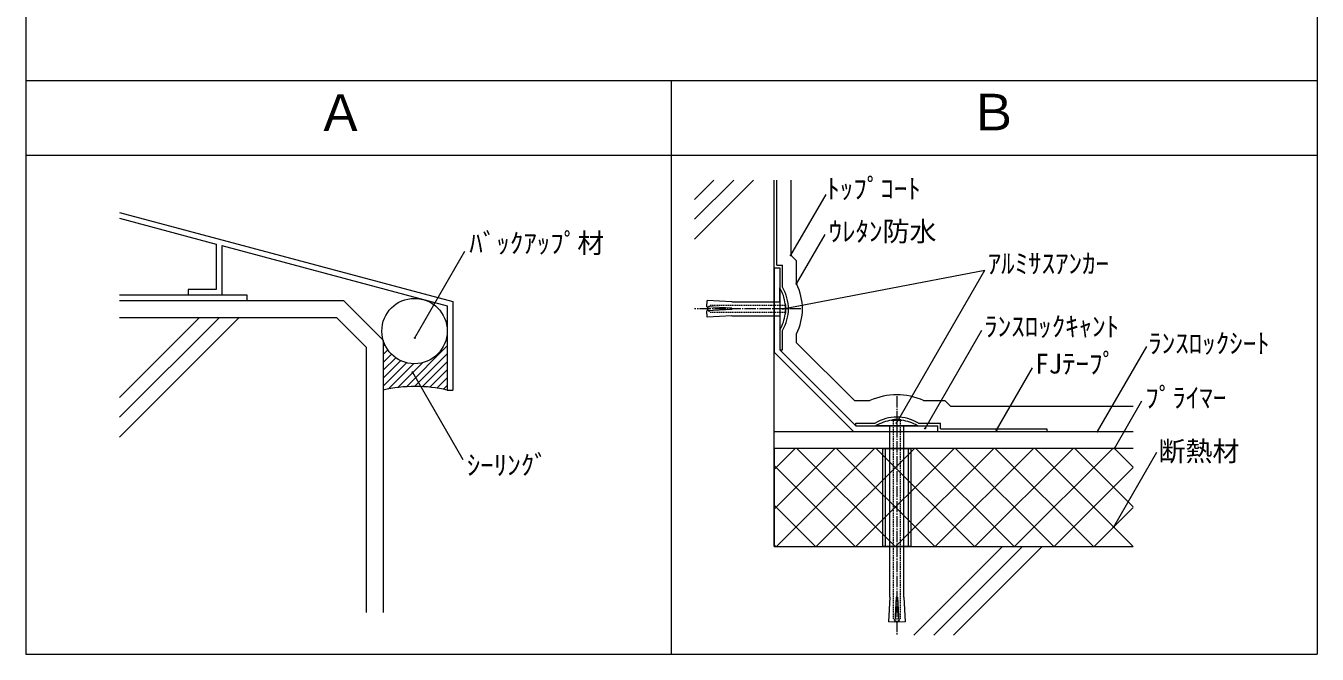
# Model space of a CAD drawing. Units: millimetres, scale not verified. Extents: x -517 to 518, y -673 to 792.
# Drawn here: x -517 to 518, y -673 to -170 of the extents above; entities that cross this region are included whole.
import ezdxf
from ezdxf.enums import TextEntityAlignment as Align

# ---------------------------------------------------------------- set-up
doc = ezdxf.new("R2010")
doc.units = ezdxf.units.MM
doc.header["$PDMODE"] = 32
doc.header["$PDSIZE"] = 0.8
doc.linetypes.add('CHAIN2', pattern=[12, 9, -1, 1, -1])
doc.linetypes.add('DASHED1', pattern=[1.8, 1.2, -0.6])
doc.layers.add('0-0', color=7, linetype='Continuous', lineweight=13)
doc.styles.add('ＭＳ ゴシック', font='')
doc.styles.get('ＭＳ ゴシック').set_extended_font_data('MS Gothic')

msp = doc.modelspace()

# ---------------------------------------------------------------- linework, layer by layer
at = {"layer": '0-0'}
for p, q in [((-516.864, 792.357), (-516.864, -673.469)), ((517.853, 792.357), (517.853, -673.469)), ((-516.864, -213.469), (517.853, -213.469)), ((0.494, -673.469), (0.494, -213.469)), ((-516.864, -273.469), (517.853, -273.469)), ((19.034, -340.656), (66.319, -293.371)), ((19.034, -324.746), (50.409, -293.371)), ((19.034, -308.836), (34.499, -293.371)), ((82.679, -587.199), (82.679, -293.371)), ((84.929, -361.56), (84.929, -293.371)), ((96.179, -353.685), (124.339, -304.91)), ((-441.858, -319.246), (-174.704, -390.829)), ((-441.858, -323.904), (-364.223, -344.707)), ((100.679, -376.57), (123.575, -336.913)), ((-364.223, -344.707), (-364.223, -380.976)), ((-359.723, -345.912), (-179.204, -394.282)), ((-359.723, -345.912), (-359.723, -385.476)), ((-205.151, -419.881), (-164.973, -350.292)), ((84.929, -361.56), (89.429, -361.56)), ((89.429, -379.191), (89.429, -361.56)), ((89.722, -396.595), (251.654, -365.526)), ((180.831, -488.194), (251.654, -365.526)), ((-441.858, -385.476), (-339.726, -385.476)), ((-386.723, -385.476), (-359.723, -385.476)), ((-339.726, -385.476), (-339.726, -389.976)), ((-174.704, -390.829), (-174.704, -461.782)), ((-441.858, -403.476), (-267.901, -403.476)), ((-441.858, -467.66), (-377.674, -403.476)), ((-441.858, -483.57), (-361.764, -403.476)), ((-441.858, -499.48), (-345.854, -403.476)), ((-267.901, -403.476), (-244.036, -427.341)), ((-179.204, -394.282), (-179.204, -461.782)), ((203.713, -492.407), (249.235, -413.559)), ((89.429, -429.446), (89.429, -414.064)), ((-244.036, -427.341), (-244.036, -640.177)), ((87.179, -429.446), (89.429, -429.446)), ((341.921, -494.949), (381.289, -426.761)), ((260.842, -493.913), (289.755, -443.833)), ((-206.973, -447.377), (-166.592, -517.319)), ((-179.204, -461.782), (-174.704, -461.782)), ((355.421, -508.449), (377.486, -470.232)), ((148.183, -488.199), (163.564, -488.199)), ((148.183, -490.449), (148.183, -488.199)), ((198.438, -488.199), (216.069, -488.199)), ((216.069, -492.699), (216.069, -488.199)), ((216.069, -492.699), (301.183, -492.699)), ((301.183, -492.699), (301.183, -494.949)), ((354.797, -571.465), (389.386, -511.554)), ((82.679, -587.199), (370.531, -587.199)), ((194.755, -658.142), (265.698, -587.199)), ((210.665, -658.142), (281.608, -587.199)), ((226.574, -658.142), (297.518, -587.199)), ((-516.864, -673.469), (517.853, -673.469))]:
    msp.add_line(p, q, dxfattribs=at)
at = {"layer": '0-0', "color": 4}
for p, q in [((96.179, -293.371), (96.179, -353.685)), ((100.679, -358.185), (96.179, -353.685)), ((100.679, -376.57), (100.679, -358.185)), ((-441.858, -389.976), (-262.309, -389.976)), ((-262.309, -389.976), (-230.536, -421.749)), ((-230.536, -421.749), (-230.536, -640.177)), ((100.679, -423.854), (100.679, -416.685)), ((100.679, -423.854), (147.025, -470.199)), ((147.025, -470.199), (159.497, -470.199)), ((202.505, -470.199), (219.444, -470.199)), ((219.444, -470.199), (223.944, -474.699)), ((223.944, -474.699), (370.531, -474.699))]:
    msp.add_line(p, q, dxfattribs=at)
at = {"layer": '0-0', "color": 134}
for p, q in [((82.679, -363.81), (87.179, -363.81)), ((82.679, -363.81), (82.679, -431.31)), ((87.179, -363.81), (87.179, -429.446)), ((82.679, -431.31), (146.319, -494.949)), ((87.179, -429.446), (148.183, -490.449)), ((146.319, -494.949), (213.819, -494.949)), ((148.183, -490.449), (213.819, -490.449)), ((213.819, -494.949), (213.819, -490.449))]:
    msp.add_line(p, q, dxfattribs=at)
at = {"layer": '0-0', "color": 1}
for p, q in [((87.179, -391.003), (87.179, -379.753)), ((28.764, -395.008), (29.029, -389.96)), ((48.929, -391.003), (29.029, -389.96)), ((48.929, -391.003), (87.179, -391.003)), ((91.679, -392.522), (91.679, -400.733)), ((28.679, -396.628), (30.222, -395.085)), ((28.679, -396.628), (30.222, -398.17)), ((48.929, -396.065), (28.764, -395.008)), ((48.929, -397.19), (28.764, -398.247)), ((29.029, -403.296), (28.764, -398.247)), ((48.929, -402.253), (29.029, -403.296)), ((48.929, -397.19), (48.929, -396.065)), ((48.929, -402.253), (87.179, -402.253)), ((87.179, -402.253), (87.179, -413.503)), ((176.895, -485.949), (185.107, -485.949)), ((197.876, -490.449), (164.126, -490.449)), ((175.376, -627.699), (175.376, -490.449)), ((175.376, -490.51), (175.376, -490.449)), ((186.626, -627.699), (186.626, -490.449)), ((169.751, -508.449), (192.251, -508.449)), ((169.751, -587.199), (169.751, -508.449)), ((172.001, -587.199), (172.001, -508.449)), ((190.001, -508.449), (190.001, -587.199)), ((192.251, -508.449), (192.251, -587.199)), ((192.251, -587.199), (169.751, -587.199)), ((175.376, -627.699), (174.333, -647.6)), ((180.438, -627.699), (179.382, -647.864)), ((181.563, -627.699), (180.438, -627.699)), ((181.563, -627.699), (182.62, -647.864)), ((186.626, -627.699), (187.669, -647.6)), ((179.382, -647.864), (174.333, -647.6)), ((181.001, -647.949), (179.458, -646.406)), ((181.001, -647.949), (182.544, -646.406)), ((187.669, -647.6), (182.62, -647.864))]:
    msp.add_line(p, q, dxfattribs=at)
at = {"layer": '0-0', "color": 1, "linetype": 'CHAIN2'}
for p, q in [((104.032, -396.628), (19.034, -396.628)), ((181.001, -466.7), (181.001, -658.142))]:
    msp.add_line(p, q, dxfattribs=at)
at = {"layer": '0-0', "color": 1, "linetype": 'DASHED1'}
for p, q in [((30.222, -395.085), (31.492, -393.815)), ((30.222, -398.17), (31.492, -399.44)), ((91.679, -393.815), (31.492, -393.815)), ((91.679, -399.44), (31.492, -399.44)), ((178.188, -485.949), (178.188, -645.137)), ((183.813, -485.949), (183.813, -645.137)), ((179.458, -646.406), (178.188, -645.137)), ((182.544, -646.406), (183.813, -645.137))]:
    msp.add_line(p, q, dxfattribs=at)
at = {"layer": '0-0', "color": 2}
for p, q in [((-179.999, -420.786), (-179.204, -419.991)), ((-230.536, -426.775), (-229.163, -425.402)), ((-230.536, -433.139), (-226.834, -429.437)), ((-230.536, -439.503), (-223.929, -432.896)), ((-211.887, -459.038), (-179.204, -426.355)), ((-205.31, -458.825), (-179.204, -432.719)), ((-230.536, -445.867), (-220.473, -435.804)), ((-230.536, -452.231), (-216.441, -438.135)), ((-230.536, -458.595), (-211.739, -439.798)), ((-226.474, -460.897), (-206.143, -440.566)), ((-218.898, -459.685), (-198.995, -439.782)), ((-199.09, -458.969), (-179.204, -439.083)), ((-193.178, -459.42), (-179.204, -445.447)), ((-187.539, -460.146), (-179.204, -451.811)), ((-182.152, -461.123), (-179.204, -458.175))]:
    msp.add_line(p, q, dxfattribs=at)
at = {"layer": '0-0', "color": 3}
msp.add_line((82.679, -494.949), (370.531, -494.949), dxfattribs=at)
at = {"layer": '0-0', "color": 6}
for p, q in [((370.531, -508.449), (82.679, -508.449)), ((82.679, -508.449), (82.679, -587.199)), ((82.679, -557.204), (131.434, -508.449)), ((82.679, -525.384), (99.614, -508.449)), ((84.504, -587.199), (163.254, -508.449)), ((100.862, -508.449), (179.612, -587.199)), ((116.324, -587.199), (195.074, -508.449)), ((132.682, -508.449), (211.432, -587.199)), ((148.144, -587.199), (226.894, -508.449)), ((164.502, -508.449), (243.252, -587.199)), ((179.963, -587.199), (258.713, -508.449)), ((196.322, -508.449), (275.072, -587.199)), ((211.783, -587.199), (290.533, -508.449)), ((228.141, -508.449), (306.891, -587.199)), ((243.603, -587.199), (322.353, -508.449)), ((259.961, -508.449), (338.711, -587.199)), ((275.423, -587.199), (354.173, -508.449)), ((291.781, -508.449), (370.531, -587.199)), ((323.601, -508.449), (370.531, -555.379)), ((355.421, -508.449), (370.531, -523.56)), ((82.679, -522.086), (147.792, -587.199)), ((307.243, -587.199), (370.531, -523.911)), ((82.679, -553.906), (115.973, -587.199)), ((339.062, -587.199), (370.531, -555.731)), ((82.679, -585.726), (84.153, -587.199)), ((82.679, -587.199), (370.531, -587.199))]:
    msp.add_line(p, q, dxfattribs=at)
at = {"layer": '0-0'}
msp.add_lwpolyline([(-364.223, -380.976), (-386.723, -380.976), (-386.723, -385.476)], dxfattribs=at)
msp.add_circle((-205.399, -414.382), 26.195, dxfattribs=at)
at = {"layer": '0-0', "color": 1}
for centre, major_axis, ratio, start_param, end_param in [((28.679, -396.628), (-63.272, 0), 0.7, 3.23442854, 3.53247602), ((28.679, -396.628), (-63.272, 0), 0.7, 2.75070929, 3.04875677), ((87.179, -379.753), (0, 16.696), 0.5, 3.71090584, 3.76576118), ((87.179, -413.503), (0, 16.696), 0.5, 5.65901678, 5.71387212), ((91.679, -396.628), (0, 4.5), 0.125, 3.88027527, 5.54450269), ((181.001, -548.949), (0, -63.272), 0.7, 3.23442854, 3.53247602), ((181.001, -485.949), (-4.5, 0), 0.125, 3.88027527, 5.54450269), ((164.126, -490.449), (-16.696, 0), 0.5, 3.71090584, 3.76576118), ((197.876, -490.449), (-16.696, 0), 0.5, 5.65901678, 5.71387212), ((181.001, -548.949), (0, -63.272), 0.7, 2.75793057, 3.04875677), ((181.001, -548.949), (0, -63.272), 0.7, 2.75070929, 2.75793057)]:
    msp.add_ellipse(centre, major_axis=major_axis, ratio=ratio, start_param=start_param, end_param=end_param, dxfattribs=at)
at = {"layer": '0-0'}
for centre, major_axis in [((28.679, -396.628), (-65.522, 0)), ((181.001, -548.949), (0, -65.522))]:
    msp.add_ellipse(centre, major_axis=major_axis, ratio=0.710302, start_param=2.75756449, end_param=3.52562082, dxfattribs=at)
at = {"layer": '0-0', "color": 4}
for centre, major_axis, ratio, start_param, end_param in [((28.679, -396.628), (-76.772, 0), 0.752753, 2.7871391, 3.49604621), ((181.001, -548.949), (0, -83.522), 0.772735, 2.80190909, 3.48127621)]:
    msp.add_ellipse(centre, major_axis=major_axis, ratio=ratio, start_param=start_param, end_param=end_param, dxfattribs=at)
at = {"layer": '0-0', "color": 2}
msp.add_ellipse((-204.87, -500.382), major_axis=(69.264, 0), ratio=0.6, start_param=1.19119268, end_param=1.95039998, dxfattribs=at)
at = {"layer": '0-0'}
for p in [(96.179, -353.685), (100.679, -376.57), (89.722, -396.595), (-205.151, -419.881), (-206.973, -447.377), (180.831, -488.194), (203.713, -492.407), (260.842, -493.913), (341.921, -494.949), (355.421, -508.449), (354.797, -571.465)]:
    msp.add_point(p, dxfattribs=at)

# ---------------------------------------------------------------- texts
at = {"layer": '0-0', "style": 'ＭＳ ゴシック'}
for s, height, p in [('Ａ', 29.33, (-284.515, -262.702)), ('Ｂ', 29.33, (238.441, -262.355)), ('ﾄｯﾌﾟｺｰﾄ', 15.85, (124.576, -312.866)), ('ｳﾚﾀﾝ防水', 15.85, (126.337, -347.196)), ('ﾊﾞｯｸｱｯﾌﾟ材', 15.85, (-161.502, -356.59)), ('ｱﾙﾐｻｽｱﾝｶｰ', 15.85, (253.825, -372.97)), ('ﾗﾝｽﾛｯｸｷｬﾝﾄ', 15.85, (251.069, -423.413)), ('ﾗﾝｽﾛｯｸｼｰﾄ', 15.85, (382.525, -436.933)), ('FJﾃｰﾌﾟ', 15.85, (291.894, -453.215)), ('ﾌﾟﾗｲﾏｰ', 15.85, (380.158, -480.484)), ('断熱材', 15.85, (390.687, -523.442)), ('ｼｰﾘﾝｸﾞ', 15.85, (-163.548, -534.555))]:
    msp.add_text(s, height=height, dxfattribs=at).set_placement(p, align=Align.BOTTOM_LEFT)

doc.saveas('drawing.dxf')
